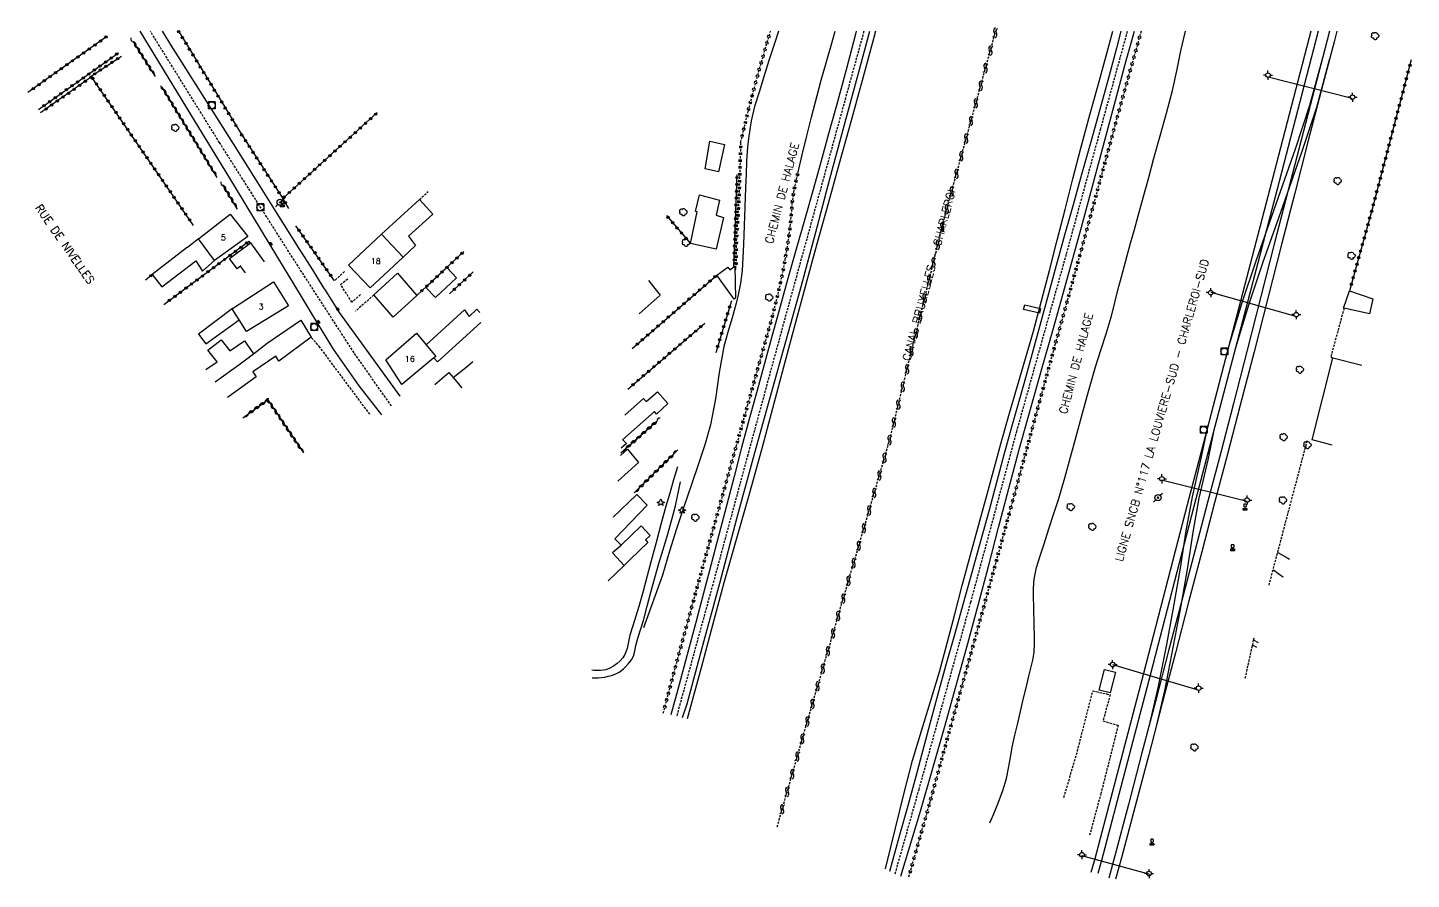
# Model space of a CAD drawing. Header units: millimetres. Extents: x 145999 to 147000, y 131011 to 132001.
# Drawn here: x 146697.4 to 147000, y 131814.7 to 132000.8 of the extents above; entities that cross this region are included whole.
import ezdxf
from ezdxf.enums import TextEntityAlignment as Align

# ---------------------------------------------------------------- set-up
doc = ezdxf.new("R2010")
doc.units = ezdxf.units.MM
doc.linetypes.add('DASHED', pattern=[0.75, 0.5, -0.25])
doc.layers.get('0').update_dxf_attribs({"linetype": 'CONTINUOUS'})
for name, color, linetype in [('W0001', 6, 'DASHED'), ('W0008', 7, 'CONTINUOUS'), ('W0014', 7, 'CONTINUOUS'), ('W0071', 7, 'CONTINUOUS'), ('W0101', 7, 'CONTINUOUS'), ('W0104', 1, 'CONTINUOUS'), ('W0105', 7, 'CONTINUOUS'), ('W0112', 1, 'DASHED'), ('W0211', 2, 'CONTINUOUS'), ('W0214', 2, 'CONTINUOUS'), ('W0220', 5, 'DASHED'), ('W0300', 7, 'CONTINUOUS'), ('W0303', 7, 'CONTINUOUS'), ('W0310', 3, 'CONTINUOUS'), ('W0322', 7, 'CONTINUOUS'), ('W0323', 7, 'CONTINUOUS'), ('W0401', 7, 'CONTINUOUS'), ('W0420', 7, 'CONTINUOUS'), ('W0438', 7, 'CONTINUOUS'), ('W0473', 7, 'CONTINUOUS'), ('W0500', 5, 'DASHED'), ('W0510', 5, 'CONTINUOUS'), ('W0610', 7, 'CONTINUOUS'), ('W0611', 7, 'CONTINUOUS'), ('W0700', 7, 'CONTINUOUS'), ('W0985', 4, 'CONTINUOUS'), ('W0989', 7, 'CONTINUOUS'), ('W0991', 7, 'CONTINUOUS')]:
    doc.layers.add(name, color=color, linetype=linetype)
doc.styles.get("Standard").update_dxf_attribs({"font": 'romans.shx', "width": 0.85})

# ---------------------------------------------------------------- blocks, each defined once
blk = doc.blocks.new('T401')
for p, q in [((-0.3, 0.3), (0, 0.3)), ((-0.3, -0.25), (-0.3, 0.3)), ((-0.3, 0.15), (0, 0.15)), ((-0.3, 0), (0, 0)), ((0, 0.3), (0, -0.25)), ((-0.3, -0.15), (0, -0.15)), ((-0.3, -0.25), (-0.3, -0.3)), ((-0.3, -0.3), (0, -0.3)), ((0, -0.3), (0, -0.25))]:
    blk.add_line(p, q)
blk = doc.blocks.new('T300')
for p, q in [((-0.8, 0.51), (-0.86, 0.34)), ((-0.86, 0.34), (-0.86, 0.17)), ((-0.86, 0.17), (-0.74, 0.06)), ((-0.69, 0.63), (-0.8, 0.51)), ((-0.8, -0.06), (-0.74, 0.06)), ((-0.74, 0.06), (-0.69, 0.11)), ((-0.57, 0.69), (-0.69, 0.63)), ((-0.46, 0.69), (-0.57, 0.69)), ((-0.29, 0.63), (-0.46, 0.69)), ((-0.29, 0.63), (-0.17, 0.74)), ((-0.23, 0.57), (-0.29, 0.63)), ((-0.17, 0.74), (-0.06, 0.8)), ((-0.06, 0.8), (0.06, 0.8)), ((0.06, 0.8), (0.23, 0.74)), ((0.23, 0.74), (0.34, 0.63)), ((0.34, 0.63), (0.4, 0.51)), ((0.46, 0.46), (0.34, 0.46)), ((0.4, 0.51), (0.4, 0.46)), ((0.57, 0.4), (0.46, 0.46)), ((0.57, 0.4), (0.69, 0.29)), ((0.69, 0.29), (0.74, 0.17)), ((0.74, 0.06), (0.69, -0.17)), ((0.74, 0.17), (0.74, 0.06)), ((-0.8, -0.17), (-0.8, -0.06)), ((-0.8, -0.23), (-0.8, -0.17)), ((-0.74, -0.34), (-0.8, -0.23)), ((-0.69, -0.4), (-0.74, -0.34)), ((-0.51, -0.46), (-0.69, -0.4)), ((-0.4, -0.46), (-0.51, -0.46)), ((-0.4, -0.46), (-0.34, -0.46)), ((-0.34, -0.46), (-0.34, -0.4)), ((-0.34, -0.51), (-0.34, -0.46)), ((-0.29, -0.63), (-0.34, -0.51)), ((-0.17, -0.74), (-0.29, -0.63)), ((-0.06, -0.8), (-0.17, -0.74)), ((0.06, -0.8), (-0.06, -0.8)), ((0.17, -0.74), (0.06, -0.8)), ((0.23, -0.69), (0.17, -0.74)), ((0.29, -0.46), (0.23, -0.46)), ((0.29, -0.63), (0.23, -0.69)), ((0.46, -0.4), (0.29, -0.46)), ((0.34, -0.51), (0.29, -0.63)), ((0.34, -0.51), (0.34, -0.46)), ((0.57, -0.34), (0.46, -0.4)), ((0.63, -0.29), (0.57, -0.34)), ((0.69, -0.17), (0.63, -0.29))]:
    blk.add_line(p, q)
blk = doc.blocks.new('T473')
for p, q in [((-0.166667, 0.166667), (0.166667, -0.166667)), ((-0.166667, -0.166667), (0.166667, 0.166667)), ((0.500001, 0.500001), (1.000002, 1.000002)), ((-1.000002, -1.000002), (-0.500001, -0.500001))]:
    blk.add_line(p, q)
blk.add_ellipse((0, 0), major_axis=(0.471405, 0.471405), ratio=1, start_param=5.4977871438, end_param=11.780972451)
blk = doc.blocks.new('T438')
for p, q in [((-0.4, 0.2), (0.4, 0.2)), ((-0.4, -0.2), (-0.4, 0.2)), ((0.15, 1.1), (-0.3, 1.1)), ((-0.3, 1.1), (-0.3, 0.5)), ((-0.3, 0.5), (0.15, 0.5)), ((0.3, 0.65), (0.3, 0.95)), ((0.4, 0.2), (0.4, -0.2))]:
    blk.add_line(p, q)
at = {"flags": 128}
for points in [[(-0.4, -0.2), (0.4, 0.2)], [(0.4, -0.2), (-0.4, -0.2)]]:
    blk.add_lwpolyline(points, dxfattribs=at)
for centre, major_axis, start_param, end_param in [((0.15, 0.95), (0.106, -0.106), 0.785398, 2.356194), ((0.15, 0.65), (0.106, 0.106), 3.926991, 5.497787)]:
    blk.add_ellipse(centre, major_axis=major_axis, ratio=1, start_param=start_param, end_param=end_param)
blk = doc.blocks.new('T420')
for p, q in [((0.75, 0.75), (-0.75, 0.75)), ((-0.75, 0.75), (-0.75, -0.75)), ((0.75, 0.75), (0.75, -0.75)), ((0.75, -0.75), (-0.75, -0.75))]:
    blk.add_line(p, q)
blk.add_ellipse((0, 0), major_axis=(-0.53, 0.53), ratio=1, start_param=3.926991, end_param=10.210176)
blk = doc.blocks.new('T303')
for p, q in [((-0.77, 0), (-0.28, 0.21)), ((-0.28, -0.21), (-0.77, 0)), ((-0.28, 0.21), (0, 0.83)), ((0, 0.83), (0.28, 0.21)), ((0.28, 0.21), (0.83, 0)), ((0.83, 0), (0.28, -0.21)), ((-0.49, -0.63), (-0.28, -0.21)), ((0, -0.35), (-0.49, -0.63)), ((0.56, -0.63), (0, -0.35)), ((0.28, -0.21), (0.56, -0.63))]:
    blk.add_line(p, q)
blk = doc.blocks.new('T610')
for p, q in [((-0.500001, 0), (-1.000002, 0)), ((0, 0.500001), (0, 1.000002)), ((0.500001, 0), (1.000002, 0)), ((0, -0.500001), (0, -1.000002))]:
    blk.add_line(p, q)
blk.add_ellipse((0, 0), major_axis=(-0.353554, 0.353554), ratio=1, start_param=3.926990817, end_param=10.2101761242)
blk = doc.blocks.new('t310o')
at = {"color": 0, "linetype": 'Continuous'}
for centre, start, end in [((-0.5, 0.38), 216.8699, 323.1304), ((0.5, -0.37), 36.8699, 143.1303)]:
    blk.add_arc(centre, 0.625, start, end, dxfattribs=at)
blk = doc.blocks.new('t323o')
at = {"color": 0, "linetype": 'Continuous'}
for radius in [0.25, 0.15]:
    blk.add_circle((0, 0), radius, dxfattribs=at)
blk = doc.blocks.new('t220o')
at = {"color": 0, "linetype": 'Continuous'}
for p, q in [((-0.25, 0.25), (0.25, 0.25)), ((-0.25, -0.25), (0.25, -0.25))]:
    blk.add_line(p, q, dxfattribs=at)
blk = doc.blocks.new('t322o')
at = {"color": 0, "linetype": 'Continuous'}
for radius in [0.25, 0.15]:
    blk.add_circle((0, 0), radius, dxfattribs=at)
blk = doc.blocks.new('t500o')
at = {"color": 0, "linetype": 'Continuous'}
for centre, start, end in [((-0.5, 0.625), 216.8699, 323.1301), ((0.5, -0.125), 36.8699, 143.1301), ((0.5, -0.625), 36.8699, 143.1301), ((-0.5, 0.125), 216.8699, 323.1301)]:
    blk.add_arc(centre, 0.625, start, end, dxfattribs=at)

msp = doc.modelspace()

# ---------------------------------------------------------------- linework, layer by layer
at = {"layer": 'W0001'}
for points in [[(146776.96, 131918.15), (146768.79, 131929.78), (146755.34, 131950.57), (146739.38, 131975.68), (146724.27, 132000)], [(146880.28, 132000), (146872.37, 131971.23), (146863.83, 131940.26), (146854.9, 131907.47), (146847.25, 131879.16), (146839.35, 131850.4)], [(146887.13, 131815.93), (146892.34, 131834.33), (146903.67, 131875.26), (146913.7, 131912.53), (146924.62, 131951.44), (146932.05, 131978.58), (146937.94, 132000)]]:
    msp.add_lwpolyline(points, dxfattribs=at)
at = {"layer": 'W0008'}
for points in [[(146721.92, 132000), (146725, 131995), (146733.2, 131981.64), (146741.36, 131968.25), (146744.94, 131962.36), (146748.51, 131956.46), (146752.07, 131950.57)], [(146742.43, 131975.41), (146735.66, 131986.13), (146728.89, 131996.84), (146726.91, 132000)], [(146878.61, 132000), (146878.45, 131999.4), (146876.39, 131991.61), (146874.3, 131983.83), (146872.58, 131977.6), (146870.84, 131971.38), (146869.1, 131965.16), (146867.29, 131958.77), (146865.48, 131952.37), (146863.68, 131945.97), (146861.98, 131939.89), (146860.29, 131933.82), (146858.62, 131927.74), (146856.92, 131921.52), (146855.23, 131915.29), (146853.56, 131909.07), (146851.89, 131902.7), (146850.23, 131896.33), (146848.57, 131889.96), (146846.89, 131883.6), (146845.2, 131877.23), (146843.51, 131870.87), (146841.55, 131863.52), (146839.59, 131856.17), (146838.05, 131850.69), (146838.05, 131850.69)], [(146840.65, 131850.11), (146841.63, 131853.09), (146844.96, 131865.32), (146848.76, 131879.45), (146852.53, 131893.58), (146856.36, 131907.7), (146859.78, 131919.97), (146863.24, 131932.23), (146866.65, 131944.5), (146869.77, 131956.11), (146872.85, 131967.74), (146875.96, 131979.36), (146879.08, 131990.85), (146881.59, 132000)], [(146936.51, 132000), (146935.53, 131996.3), (146933.86, 131990.06), (146931.89, 131982.95), (146929.89, 131975.84), (146927.89, 131968.73), (146926.02, 131962.1), (146924.15, 131955.46), (146922.3, 131948.81), (146920.64, 131942.68), (146918.99, 131936.55), (146917.33, 131930.42), (146915.75, 131924.78), (146914.15, 131919.15), (146912.57, 131913.52), (146910.92, 131907.48), (146909.3, 131901.44), (146907.67, 131895.4), (146905.8, 131888.58), (146903.92, 131881.77), (146902.02, 131874.95), (146900.1, 131868.11), (146898.16, 131861.26), (146896.26, 131854.41), (146894.71, 131848.68), (146893.19, 131842.95), (146891.65, 131837.22), (146889.89, 131830.81), (146888.11, 131824.4), (146885.87, 131816.44), (146885.87, 131816.44)], [(146888.39, 131815.43), (146888.39, 131815.43), (146892.67, 131829.6), (146895.34, 131839.01), (146898.05, 131848.42), (146900.72, 131857.84), (146903.02, 131866.23), (146905.29, 131874.64), (146907.54, 131883.05), (146909.76, 131891.58), (146911.97, 131900.11), (146914.23, 131908.63), (146916.69, 131917.47), (146919.22, 131926.28), (146921.72, 131935.11), (146923.85, 131942.74), (146925.97, 131950.38), (146928.07, 131958.02), (146930.48, 131966.98), (146932.87, 131975.95), (146935.29, 131984.91), (146937.67, 131993.64), (146939.43, 132000)], [(146762.08, 131944.18), (146759.75, 131947.89), (146756.81, 131952.56), (146752.02, 131960.17), (146747.22, 131967.79), (146742.43, 131975.41)], [(146752.07, 131950.57), (146754.53, 131946.51), (146756.99, 131942.45), (146759.45, 131938.4), (146761.82, 131934.48), (146764.2, 131930.57), (146769.88, 131922.53), (146774.79, 131916.23), (146774.79, 131916.23), (146774.79, 131916.23), (146774.79, 131916.23), (146774.79, 131916.23), (146774.79, 131916.23)]]:
    msp.add_lwpolyline(points, dxfattribs=at)
at = {"layer": 'W0014'}
msp.add_lwpolyline([(146778.9, 131920.31), (146778.9, 131920.31), (146778.9, 131920.31), (146778.9, 131920.31), (146778.9, 131920.31), (146765.62, 131938.55), (146765.62, 131938.55), (146765.62, 131938.55), (146762.68, 131943.22), (146762.08, 131944.18)], dxfattribs=at)
at = {"layer": 'W0071'}
for points in [[(146839.52, 131904.87), (146838.68, 131901.99), (146837.84, 131899.11), (146837.01, 131896.23), (146835.92, 131892.27), (146834.84, 131888.3), (146833.77, 131884.33), (146832.89, 131881), (146832.01, 131877.66), (146831.07, 131874.33), (146830.41, 131872.23), (146829.73, 131870.14), (146829.09, 131868.03), (146828.81, 131866.6), (146828.55, 131865.15), (146828.04, 131863.84), (146827.55, 131863.13), (146826.97, 131862.46), (146826.33, 131861.88), (146825.57, 131861.31), (146824.74, 131860.84), (146823.86, 131860.52), (146823.29, 131860.42), (146822.7, 131860.38), (146822.12, 131860.37), (146821.67, 131860.37), (146821.22, 131860.38), (146820.77, 131860.4)], [(146820.89, 131858.74), (146821.57, 131858.75), (146822.25, 131858.75), (146822.93, 131858.8), (146823.65, 131858.91), (146824.37, 131859.08), (146825.08, 131859.28), (146825.65, 131859.49), (146826.21, 131859.72), (146826.75, 131860), (146827.26, 131860.34), (146827.74, 131860.73), (146828.19, 131861.15), (146828.85, 131861.87), (146829.44, 131862.66), (146829.9, 131863.51), (146830.13, 131864.26), (146830.28, 131865.04), (146830.44, 131865.83), (146830.95, 131867.66), (146831.51, 131869.48), (146832.06, 131871.3), (146832.9, 131874.39), (146833.71, 131877.48), (146834.55, 131880.57), (146835.47, 131883.69), (146836.42, 131886.8), (146837.34, 131889.93), (146837.95, 131892.05), (146838.54, 131894.17), (146839.09, 131896.3), (146839.48, 131898.05), (146839.84, 131899.8), (146840.2, 131901.56)]]:
    msp.add_lwpolyline(points, dxfattribs=at)
at = {"layer": 'W0101'}
for points in [[(146745.56, 131955.18), (146738.26, 131949.91), (146734.82, 131954.67), (146741.72, 131960.02)], [(146741.72, 131960.02), (146745.56, 131955.18)], [(146754.43, 131940), (146745.29, 131934.45), (146743.66, 131937), (146742.12, 131939.4), (146742.2, 131939.45), (146751.21, 131945.24)], [(146751.21, 131945.24), (146754.43, 131940)], [(146775.78, 131928.23), (146782.42, 131934.03), (146784.54, 131931.48), (146786.65, 131928.95), (146786.27, 131928.64), (146779.27, 131922.81)], [(146779.27, 131922.81), (146775.78, 131928.23)], [(146786.5, 131922.8), (146789.56, 131925.49), (146790.49, 131924.38), (146792.4, 131922.09)], [(146825.29, 131886.1), (146825.38, 131886.01), (146827.85, 131883.31), (146827.9, 131883.26), (146824.38, 131879.94)]]:
    msp.add_lwpolyline(points, dxfattribs=at)
msp.add_lwpolyline([(146772.3, 131943.92), (146767.61, 131948.93), (146774.81, 131955.68), (146779.51, 131950.68)], close=True, dxfattribs=at)
at = {"layer": 'W0104'}
for points in [[(146848.46, 131969.3), (146845.56, 131969.94), (146846.6, 131975.98), (146849.79, 131975.27)], [(146847.98, 131952.42), (146842.34, 131953.63), (146843.83, 131960.57), (146843.43, 131960.65), (146844.36, 131964.24), (146848.69, 131963.12), (146847.99, 131959.86), (146849.57, 131959.34)], [(146851.9, 131941.48), (146848.14, 131946.75), (146850.54, 131948.47), (146850.94, 131947.91), (146851.87, 131948.57), (146852.04, 131948.7), (146852.2, 131941.69)], [(146782.52, 131942.31), (146777.35, 131937.52), (146773.14, 131942.39), (146778.3, 131947.18)], [(146791.21, 131946.14), (146786.61, 131941.82), (146784.5, 131944.06), (146789.1, 131948.39)], [(146986.47, 131943.3), (146991.59, 131941.58), (146990.85, 131938.25), (146985.28, 131939.49), (146985.2, 131939.51)], [(146931.76, 131856.04), (146932.87, 131860.59), (146935.28, 131860), (146934.17, 131855.45)]]:
    msp.add_lwpolyline(points, close=True, dxfattribs=at)
for points in [[(146774.81, 131955.68), (146783.08, 131963.24), (146786, 131960.04), (146780.72, 131955.22), (146782.27, 131953.21), (146779.51, 131950.68)], [(146734.82, 131954.67), (146732.38, 131952.78), (146732.35, 131952.82), (146724.67, 131946.88), (146726.76, 131944.17), (146734.19, 131949.88), (146734.19, 131949.88), (146735.67, 131947.62), (146735.76, 131947.69), (146738.26, 131949.91)], [(146745.04, 131947.25), (146743.99, 131948.68), (146744.07, 131948.75), (146743.22, 131948.12), (146741.55, 131950.39), (146746.11, 131953.72), (146746.16, 131953.77), (146749.18, 131949.65)], [(146833.17, 131945.55), (146835.77, 131942.33), (146831.18, 131938.3)], [(146742.2, 131939.45), (146734.8, 131933.84), (146736.41, 131931.73), (146743.66, 131937)], [(146749.81, 131931.87), (146757.14, 131936.89), (146759.39, 131933.18), (146752.36, 131927.92), (146751.7, 131929.01), (146746.68, 131925.57), (146747.39, 131924.53)], [(146784.54, 131931.48), (146792.96, 131939.18), (146793.98, 131937.71), (146795.68, 131939.27), (146796.34, 131938.55)], [(146796.5, 131936.4), (146787.07, 131927.78), (146786.27, 131928.64)], [(146736.36, 131926.13), (146738.83, 131927.8), (146738.83, 131927.81), (146736.83, 131930.34), (146739.74, 131932.63), (146741.64, 131930.21), (146744.86, 131932.38), (146746.8, 131929.5), (146749.81, 131931.87)], [(146738.45, 131923.42), (146743.89, 131927.38)], [(146743.89, 131927.38), (146746.8, 131929.5)], [(146790.49, 131924.38), (146793.6, 131926.82), (146793.6, 131926.83), (146794.79, 131927.83)], [(146982.68, 131909.58), (146978.28, 131910.77), (146982.82, 131928.68), (146989.2, 131927.07)], [(146747.39, 131924.53), (146741.12, 131919.97)], [(146828.03, 131916.16), (146832.13, 131919.79), (146832.71, 131919.13), (146835.12, 131921.26), (146837.4, 131918.69), (146834.96, 131916.37), (146834.49, 131916.9), (146827.52, 131910.74), (146827.57, 131910.78), (146828.35, 131909.96), (146827.24, 131908.91)], [(146827.07, 131907.34), (146828.61, 131908.71), (146831, 131905.76)], [(146831, 131905.76), (146826.46, 131901.75)], [(146825.46, 131893.82), (146830.65, 131898.78), (146832.88, 131896.45), (146825.85, 131889.14), (146827.09, 131887.84), (146827.19, 131887.75), (146831.59, 131891.95), (146833.58, 131889.87), (146832.52, 131888.87), (146833.07, 131888.3), (146829.18, 131884.58), (146827.85, 131883.31)], [(146825.29, 131886.1), (146827.19, 131887.75)]]:
    msp.add_lwpolyline(points, dxfattribs=at)
at = {"layer": 'W0105'}
msp.add_lwpolyline([(146918.91, 131939.46), (146918.67, 131938.43), (146915.21, 131939.23), (146915.45, 131940.27)], close=True, dxfattribs=at)
at = {"layer": 'W0112'}
for points in [[(146783.08, 131963.24), (146784.98, 131965)], [(146766.69, 131947.52), (146764.55, 131945.48)], [(146770.18, 131942.48), (146768.34, 131940.8), (146765.83, 131944.7), (146767.46, 131945.95)], [(146773.14, 131942.39), (146769.09, 131938.83)], [(146985.28, 131939.49), (146982.37, 131928.81), (146982.82, 131928.68)], [(146772.24, 131916.34), (146761.34, 131930.97), (146761.34, 131930.97), (146759.39, 131933.18)], [(146968.88, 131878.98), (146970.78, 131886.16), (146977.24, 131910.57)], [(146963.69, 131858.65), (146965.27, 131865.84), (146965.52, 131866.96), (146965.68, 131867.7)], [(146924.03, 131832.6), (146926.98, 131842.72), (146930.35, 131855.9), (146933.31, 131855.24), (146933.31, 131855.24), (146934.15, 131855.06), (146932.57, 131849.33), (146935.89, 131848.37), (146932.13, 131833.5), (146929.59, 131824.16)]]:
    msp.add_lwpolyline(points, dxfattribs=at)
at = {"layer": 'W0211'}
for points in [[(146861.58, 132000), (146860.72, 131997.32), (146859.52, 131993.59), (146858.36, 131989.84), (146857.37, 131986.73), (146856.4, 131983.6), (146855.64, 131980.43), (146855.32, 131978.53), (146855.08, 131976.61), (146854.87, 131974.68), (146854.65, 131971.73), (146854.52, 131968.78), (146854.4, 131965.82), (146854.24, 131961.69), (146854.12, 131957.55), (146853.93, 131953.42), (146853.81, 131950.59), (146853.66, 131947.76), (146853.33, 131944.96), (146853.04, 131943.5), (146852.7, 131942.04), (146852.34, 131940.58), (146851.47, 131937.42), (146850.53, 131934.28), (146849.66, 131931.13), (146848.62, 131925.45), (146847.84, 131919.71), (146846.77, 131914.05), (146845.5, 131909.65), (146844.04, 131905.3), (146842.57, 131900.95), (146840.95, 131896.12), (146839.32, 131891.3), (146837.76, 131886.45), (146836.27, 131881.2), (146832.08, 131869.7)], [(146907.83, 131827.05), (146908.67, 131829.02), (146909.7, 131831.55), (146910.65, 131834.12), (146911.45, 131836.72), (146911.94, 131839), (146912.33, 131841.31), (146912.74, 131843.62), (146913.31, 131846.22), (146913.92, 131848.82), (146914.53, 131851.42), (146915.14, 131853.99), (146915.75, 131856.56), (146916.36, 131859.14), (146916.79, 131860.86), (146917.23, 131862.59), (146917.53, 131864.32), (146917.62, 131866.17), (146917.57, 131868.04), (146917.51, 131869.9), (146917.49, 131871.39), (146917.47, 131872.88), (146917.45, 131874.36), (146917.41, 131876.34), (146917.38, 131878.32), (146917.5, 131880.27), (146918.04, 131882.87), (146918.85, 131885.43), (146919.69, 131887.99), (146920.74, 131891.31), (146921.84, 131894.62), (146922.91, 131897.95), (146924.22, 131902.44), (146925.46, 131906.95), (146926.7, 131911.47), (146928.1, 131916.54), (146929.49, 131921.62), (146930.94, 131926.68), (146932.08, 131930.31), (146933.24, 131933.93), (146934.33, 131937.57), (146934.92, 131939.78), (146935.49, 131942), (146936.06, 131944.22), (146936.63, 131946.38), (146937.2, 131948.55), (146937.78, 131950.71), (146938.61, 131953.71), (146939.46, 131956.7), (146940.3, 131959.7), (146941.44, 131963.89), (146942.57, 131968.09), (146943.7, 131972.29), (146945.07, 131977.2), (146946.46, 131982.11), (146947.76, 131987.04), (146948.73, 131991.38), (146949.62, 131995.75), (146950.64, 132000)], [(146969.83, 131882.34), (146970.84, 131881.6), (146971.85, 131880.86), (146971.94, 131880.79)], [(146966.57, 131866.39), (146965.52, 131866.96)]]:
    msp.add_lwpolyline(points, dxfattribs=at)
at = {"layer": 'W0214'}
for points in [[(146865.85, 131968.93), (146866.82, 131973.04), (146867.8, 131977.15), (146868.81, 131981.26), (146870.98, 131989.34), (146873.27, 131997.38), (146874.01, 132000)], [(146970.78, 131886.16), (146972.97, 131884.91), (146973.39, 131884.67)], [(146966.19, 131865.37), (146965.73, 131865.64), (146965.58, 131865.71), (146965.42, 131865.77), (146965.27, 131865.84)]]:
    msp.add_lwpolyline(points, dxfattribs=at)
at = {"layer": 'W0220'}
for points in [[(146853.34, 131975.73), (146854.18, 131979.17), (146855.02, 131982.61), (146855.89, 131986.04), (146857.47, 131991.82), (146859.14, 131997.56), (146859.88, 132000)], [(146940.91, 132000), (146938.65, 131991.99), (146936.01, 131982.51), (146933.16, 131972.05), (146930.34, 131961.58), (146927.5, 131951.11), (146924.83, 131941.41), (146922.13, 131931.71), (146919.46, 131922), (146916.99, 131912.9), (146914.53, 131903.79), (146912.06, 131894.69), (146909.52, 131885.36), (146906.96, 131876.04), (146904.39, 131866.71), (146901.87, 131857.6), (146899.35, 131848.49), (146896.83, 131839.38), (146894.7, 131831.56), (146889.98, 131814.97), (146889.98, 131814.97), (146889.98, 131814.97)], [(146853.34, 131975.73), (146853.2, 131971.26), (146853.06, 131966.78), (146852.88, 131962.3), (146852.69, 131959.27), (146852.48, 131956.24), (146852.33, 131953.21), (146852.34, 131951.73), (146852.36, 131950.26), (146852.28, 131948.78), (146852.24, 131948.45), (146852.19, 131948.12), (146852.15, 131947.79)], [(146836.41, 131851), (146836.41, 131851), (146839.54, 131862.76), (146842.96, 131875.3), (146846.42, 131887.83), (146849.88, 131900.35), (146852.37, 131909.29), (146854.87, 131918.22), (146857.34, 131927.15), (146858.78, 131932.27), (146860.22, 131937.39), (146861.52, 131942.54), (146862.08, 131945.08), (146862.62, 131947.63), (146863.11, 131950.19), (146863.51, 131952.58), (146863.88, 131954.97), (146864.2, 131957.37), (146864.44, 131959.86), (146864.64, 131962.36), (146864.96, 131964.85), (146865.23, 131966.21), (146865.54, 131967.57), (146865.85, 131968.93)]]:
    msp.add_lwpolyline(points, dxfattribs=at)
at = {"layer": 'W0310'}
for points in [[(146725.38, 131990.11), (146720.54, 131997.71)], [(146738.87, 131968.07), (146726.82, 131987.78)], [(146743.33, 131961.15), (146740.08, 131966.47)], [(146744.51, 131915.57), (146749.92, 131919.48), (146757.74, 131907.9)], [(146827.13, 131907.87), (146835.08, 131914.86)], [(146830.06, 131899.14), (146839.63, 131908.55)]]:
    msp.add_lwpolyline(points, dxfattribs=at)
at = {"layer": 'W0322'}
msp.add_lwpolyline([(146764.55, 131945.48), (146756.08, 131957.53)], dxfattribs=at)
at = {"layer": 'W0323'}
for points in [[(146730.39, 132000), (146731.47, 131998.29), (146743.73, 131978.15), (146743.72, 131978.16)], [(146714.77, 131998.88), (146697.43, 131986.63)], [(146699.78, 131982.9), (146717.26, 131995.27)], [(146733.7, 131957.57), (146711.42, 131990.04), (146711.31, 131990.2), (146717.92, 131994.59)], [(147000, 131993.8), (146991.36, 131960.83), (146986.47, 131943.3)], [(146711.42, 131990.04), (146700.24, 131982.16)], [(146754.57, 131961.31), (146753.2, 131963.5), (146773.89, 131982.23)], [(146743.72, 131978.16), (146753.2, 131963.5)], [(146851.87, 131948.57), (146852.59, 131968.74)], [(146837.09, 131959.79), (146842.34, 131953.63)], [(146727.23, 131940.31), (146745.82, 131954.12), (146746.11, 131953.72)], [(146792.81, 131951.86), (146782.52, 131942.31)], [(146723.17, 131945.74), (146724.67, 131946.88)], [(146789.65, 131942.61), (146794.86, 131947.42)], [(146829.61, 131930.69), (146848.14, 131946.75)], [(146851.35, 131941.15), (146847.88, 131929.73)], [(146828.64, 131921.83), (146845.53, 131936.24)]]:
    msp.add_lwpolyline(points, dxfattribs=at)
at = {"layer": 'W0500'}
msp.add_lwpolyline([(146861.32, 131826.16), (146868.17, 131850.08), (146885.76, 131910.06), (146898.11, 131960.04), (146909.1, 132000)], dxfattribs=at)
at = {"layer": 'W0510'}
for points in [[(146882.86, 132000), (146882.41, 131998.35), (146879.91, 131989.26), (146877.41, 131980.2), (146874.9, 131971.14), (146872.4, 131962.08), (146869.95, 131953.26), (146867.51, 131944.44), (146865.09, 131935.6), (146862.69, 131926.59), (146860.32, 131917.57), (146857.9, 131908.56), (146855.18, 131898.87), (146852.4, 131889.2), (146849.68, 131879.51), (146847.16, 131870.23), (146844.69, 131860.94), (146841.64, 131849.8), (146841.64, 131849.8)], [(146884.98, 131817), (146884.98, 131817), (146887.22, 131825.93), (146889.02, 131833.31), (146890.94, 131840.66), (146892.86, 131847.14), (146894.87, 131853.59), (146896.8, 131860.06), (146898.51, 131866.35), (146900.15, 131872.65), (146901.8, 131878.95), (146903.59, 131885.6), (146905.4, 131892.25), (146907.23, 131898.9), (146908.85, 131904.8), (146910.47, 131910.69), (146912.13, 131916.58), (146913.87, 131922.56), (146915.64, 131928.54), (146917.36, 131934.52), (146919.15, 131941.13), (146920.87, 131947.76), (146922.59, 131954.39), (146924.31, 131961.08), (146926.01, 131967.77), (146927.75, 131974.45), (146929.71, 131981.74), (146931.71, 131989.01), (146933.72, 131996.28), (146934.75, 132000)]]:
    msp.add_lwpolyline(points, dxfattribs=at)
at = {"layer": 'W0611'}
for points in [[(146968.41, 131990.15), (146987.03, 131985.42)], [(146974.53, 131937.76), (146956.23, 131942.93)], [(146945.39, 131901.97), (146964.1, 131897.32)], [(146953.18, 131856.13), (146934.7, 131861.6)], [(146927.85, 131819.93), (146942.84, 131815.85)]]:
    msp.add_lwpolyline(points, dxfattribs=at)
at = {"layer": 'W0700'}
for points in [[(146978.05, 132000), (146969.08, 131965.6), (146960.08, 131931.25), (146959.36, 131928.49), (146955.25, 131912.83), (146950.99, 131896.57), (146941.44, 131859.71), (146930.76, 131819.23), (146929.93, 131816.19)], [(146979.63, 132000), (146970.56, 131965.21), (146960.84, 131928.11), (146952.47, 131896.19), (146942.92, 131859.32), (146932.24, 131818.84), (146931.42, 131815.98)], [(146982.12, 132000), (146981.62, 131998.09), (146980.66, 131994.4), (146978.83, 131987.42), (146975.91, 131976.21), (146973.01, 131964.99), (146970.11, 131953.77), (146967.11, 131942.08), (146964.12, 131930.37), (146961.11, 131918.68), (146958.32, 131908.01), (146955.51, 131897.34), (146952.71, 131886.68), (146949.82, 131875.65), (146946.93, 131864.63), (146944.05, 131853.6), (146942.61, 131848.14), (146941.09, 131842.34), (146938.13, 131831.08), (146935.17, 131819.82), (146933.83, 131814.95)], [(146983.71, 132000), (146983.1, 131997.7), (146980.31, 131987.03), (146977.39, 131975.82), (146974.49, 131964.61), (146971.59, 131953.39), (146968.59, 131941.7), (146965.6, 131929.99), (146962.59, 131918.29), (146959.8, 131907.62), (146956.99, 131896.95), (146954.19, 131886.29), (146951.3, 131875.27), (146948.41, 131864.24), (146945.52, 131853.21), (146942.57, 131841.95), (146939.61, 131830.69), (146936.65, 131819.43), (146935.33, 131814.72)], [(146980.66, 131994.4), (146977.76, 131983.83), (146974.62, 131974.26), (146970.38, 131962.2), (146965.99, 131949.81), (146962.9, 131940.66), (146960.08, 131931.25)], [(146982.13, 131993.99), (146979.23, 131983.39), (146976.07, 131973.76), (146971.83, 131961.69), (146967.44, 131949.31), (146964.36, 131940.2), (146961.55, 131930.81)], [(146955.25, 131912.83), (146954.04, 131907.03), (146952.06, 131898.28), (146950.7, 131890.83), (146949.48, 131882.69), (146947.88, 131873.61), (146946.45, 131866.04), (146944.6, 131856.58), (146942.61, 131848.14)], [(146956.75, 131912.52), (146955.54, 131906.7), (146953.56, 131897.98), (146952.21, 131890.58), (146950.99, 131882.44), (146949.39, 131873.34), (146947.95, 131865.75), (146946.1, 131856.26), (146944.1, 131847.79)]]:
    msp.add_lwpolyline(points, dxfattribs=at)

# ---------------------------------------------------------------- block references
at = {"layer": 'W0220'}
for p, rotation in [((146859.12, 131997.48), 73.79685439091953), ((146859.55, 131998.91), 73.13382545948718), ((146940.12, 131997.2), 254.2768314703099), ((146940.52, 131998.64), 254.2768314703099), ((146858.28, 131994.59), 73.79685439091953), ((146858.7, 131996.04), 73.79685439091953), ((146939.3, 131994.31), 254.2768314703099), ((146939.71, 131995.75), 254.2768314703099), ((146857.44, 131991.71), 74.71884654272472), ((146857.86, 131993.15), 73.79685439091953), ((146938.49, 131991.42), 254.422310119719), ((146938.9, 131992.86), 254.2768314703099), ((146856.65, 131988.82), 74.71884654272472), ((146857.05, 131990.27), 74.71884654272472), ((146937.69, 131988.53), 254.422310119719), ((146938.09, 131989.98), 254.422310119719), ((146855.86, 131985.93), 75.70863932026464), ((146856.26, 131987.37), 74.71884654272472), ((146936.88, 131985.64), 254.422310119719), ((146937.28, 131987.09), 254.422310119719), ((146854.76, 131981.56), 76.24242266948936), ((146855.12, 131983.02), 75.70863932026464), ((146855.49, 131984.47), 75.70863932026464), ((146936.08, 131982.75), 254.422310119719), ((146936.48, 131984.2), 254.422310119719), ((146854.05, 131978.65), 76.2424226691439), ((146854.41, 131980.1), 76.24242266948936), ((146935.29, 131979.86), 254.7731498756522), ((146935.68, 131981.3), 254.7731498756522), ((146853.69, 131977.19), 76.2424226691439), ((146934.1, 131975.51), 254.7731498756522), ((146934.5, 131976.96), 254.7731498756522), ((146934.89, 131978.41), 254.7731498756522), ((146853.26, 131973.25), 268.2480296435684), ((146853.31, 131974.75), 268.2480296435684), ((146933.32, 131972.62), 254.7731498756522), ((146933.71, 131974.07), 254.7731498756522), ((146853.17, 131970.26), 268.2348557518722), ((146853.21, 131971.75), 268.2480296435684), ((146932.54, 131969.72), 254.9283724747347), ((146932.93, 131971.17), 254.9283724747347), ((146853.08, 131967.26), 268.2348557518722), ((146853.12, 131968.76), 268.2348557518722), ((146865.47, 131967.28), 77.1902673014557), ((146865.8, 131968.74), 77.1902673014557), ((146931.75, 131966.83), 254.9283724747347), ((146932.14, 131968.27), 254.9283724747347), ((146852.96, 131964.26), 267.6593044599222), ((146853.02, 131965.76), 267.6593044599222), ((146864.89, 131964.34), 82.72161208040086), ((146865.15, 131965.81), 78.73043371621478), ((146930.97, 131963.93), 254.9283724747347), ((146931.36, 131965.38), 254.9283724747347), ((146852.81, 131961.26), 266.4095295720636), ((146852.9, 131962.76), 267.6593044599222), ((146864.56, 131961.35), 85.51896562842555), ((146864.7, 131962.85), 82.72161208040086), ((146930.19, 131961.03), 254.8282946990432), ((146930.58, 131962.48), 254.9283724747347), ((146852.62, 131958.27), 266.0314285353788), ((146852.72, 131959.77), 266.4095295720636), ((146864.3, 131958.37), 84.52824214791148), ((146864.44, 131959.86), 84.52824214791148), ((146929.41, 131958.14), 254.8282946990432), ((146929.8, 131959.59), 254.8282946990432), ((146852.43, 131955.28), 267.241346936146), ((146852.51, 131956.77), 266.0314285353788), ((146863.94, 131955.39), 82.28175314843854), ((146864.14, 131956.87), 82.28175314843854), ((146928.62, 131955.24), 254.8282946990432), ((146929.02, 131956.69), 254.8282946990432), ((146852.33, 131952.28), 270.1548530816913), ((146852.36, 131953.78), 267.241346936146), ((146863.49, 131952.42), 80.31576822441657), ((146863.72, 131953.9), 81.30422187762015), ((146927.84, 131952.35), 254.8282946990432), ((146928.23, 131953.79), 254.8282946990432), ((146852.3, 131949.28), 267.048421552558), ((146852.35, 131950.78), 270.7355135212946), ((146862.97, 131949.47), 79.20335634368979), ((146863.24, 131950.94), 80.31576822441657), ((146927.05, 131949.45), 254.5776494813951), ((146927.44, 131950.9), 254.5776494813951), ((146862.39, 131946.52), 78.15549487697632), ((146862.69, 131947.99), 79.20335634368979), ((146926.25, 131946.56), 254.5776494813951), ((146926.65, 131948.01), 254.5776494813951), ((146861.75, 131943.59), 77.38772295233335), ((146862.08, 131945.06), 77.38772295233335), ((146925.05, 131942.22), 254.5776494813951), ((146925.45, 131943.67), 254.5776494813951), ((146925.85, 131945.12), 254.5776494813951), ((146860.68, 131939.22), 75.86695995517013), ((146861.05, 131940.68), 75.86695995517013), ((146861.41, 131942.13), 75.86695995517013), ((146924.25, 131939.33), 254.4838101488793), ((146924.65, 131940.78), 254.4838101488793), ((146859.92, 131936.32), 74.32411780937629), ((146860.31, 131937.77), 75.86695995517013), ((146923.45, 131936.44), 254.4838101488793), ((146923.85, 131937.89), 254.4838101488793), ((146859.11, 131933.43), 74.32411780937629), ((146859.51, 131934.88), 74.32411780937629), ((146922.65, 131933.55), 254.4838101488793), ((146923.05, 131935), 254.4838101488793), ((146858.3, 131930.54), 74.24856033575666), ((146858.7, 131931.99), 74.24856033575666), ((146921.84, 131930.66), 254.5886236444471), ((146922.24, 131932.11), 254.4838101488793), ((146857.48, 131927.66), 74.24856033575666), ((146857.89, 131929.1), 74.24856033575666), ((146921.05, 131927.77), 254.5886236444471), ((146921.45, 131929.21), 254.5886236444471), ((146856.68, 131924.77), 74.54004924295833), ((146857.08, 131926.21), 74.54004924295833), ((146920.25, 131924.88), 254.5886236444471), ((146920.65, 131926.32), 254.5886236444471), ((146855.88, 131921.88), 74.54004924295833), ((146856.28, 131923.32), 74.54004924295833), ((146919.45, 131921.98), 254.805619979217), ((146919.85, 131923.43), 254.5886236444471), ((146855.08, 131918.98), 74.54004924295833), ((146855.48, 131920.43), 74.54004924295833), ((146918.67, 131919.09), 254.805619979217), ((146919.06, 131920.54), 254.805619979217), ((146854.27, 131916.09), 74.39321164535824), ((146854.68, 131917.54), 74.39321164535824), ((146917.88, 131916.19), 254.805619979217), ((146918.27, 131917.64), 254.805619979217), ((146853.47, 131913.2), 74.39321164535824), ((146853.87, 131914.65), 74.39321164535824), ((146917.09, 131913.3), 254.805619979217), ((146917.49, 131914.75), 254.805619979217), ((146852.26, 131908.87), 74.43653069768813), ((146852.66, 131910.32), 74.39321164535824), ((146853.06, 131911.76), 74.39321164535824), ((146915.92, 131908.95), 254.8940609696511), ((146916.31, 131910.4), 254.8940609696511), ((146916.7, 131911.85), 254.8940609696511), ((146851.45, 131905.98), 74.43653069768813), ((146851.85, 131907.43), 74.43653069768813), ((146915.14, 131906.06), 254.8940609696511), ((146915.53, 131907.51), 254.8940609696511), ((146850.65, 131903.09), 74.43653069768813), ((146851.05, 131904.54), 74.43653069768813), ((146914.36, 131903.16), 254.8423891554933), ((146914.75, 131904.61), 254.8940609696511), ((146849.84, 131900.2), 74.52214627489481), ((146850.24, 131901.65), 74.43653069768813), ((146913.57, 131900.27), 254.8423891554933), ((146913.96, 131901.71), 254.8423891554933), ((146849.04, 131897.31), 74.52214627489481), ((146849.44, 131898.75), 74.52214627489481), ((146912.79, 131897.37), 254.8423891554933), ((146913.18, 131898.82), 254.8423891554933), ((146848.24, 131894.42), 74.52214627489481), ((146848.64, 131895.86), 74.52214627489481), ((146912, 131894.47), 254.7277313847837), ((146912.4, 131895.92), 254.8423891554933), ((146847.44, 131891.53), 74.52214627489481), ((146847.84, 131892.97), 74.52214627489481), ((146911.21, 131891.58), 254.7277313847837), ((146911.61, 131893.03), 254.7277313847837), ((146846.64, 131888.64), 74.52214627489481), ((146847.04, 131890.08), 74.52214627489481), ((146910.42, 131888.69), 254.7277313847837), ((146910.82, 131890.13), 254.7277313847837), ((146845.84, 131885.74), 74.58633901685964), ((146846.24, 131887.19), 74.58633901685964), ((146909.63, 131885.79), 254.7277313847837), ((146910.03, 131887.24), 254.7277313847837), ((146845.04, 131882.85), 74.58633901685964), ((146845.44, 131884.3), 74.58633901685964), ((146908.84, 131882.9), 254.6674525082867), ((146909.24, 131884.35), 254.6674525082867), ((146844.25, 131879.96), 74.58633901685964), ((146844.65, 131881.41), 74.58633901685964), ((146908.05, 131880.01), 254.6674525082867), ((146908.44, 131881.45), 254.6674525082867), ((146843.05, 131875.62), 74.58633901685964), ((146843.45, 131877.07), 74.58633901685964), ((146843.85, 131878.51), 74.58633901685964), ((146906.86, 131875.67), 254.6243200464602), ((146907.25, 131877.11), 254.6674525082867), ((146907.65, 131878.56), 254.6674525082867), ((146842.26, 131872.73), 74.73714750745917), ((146842.65, 131874.17), 74.73714750745917), ((146906.06, 131872.77), 254.6243200464602), ((146906.46, 131874.22), 254.6243200464602), ((146841.47, 131869.83), 74.73714750745917), ((146841.87, 131871.28), 74.73714750745917), ((146905.27, 131869.88), 254.6243200464602), ((146905.66, 131871.33), 254.6243200464602), ((146840.68, 131866.94), 74.73714750745917), ((146841.08, 131868.39), 74.73714750745917), ((146904.47, 131866.99), 254.6243200464602), ((146904.87, 131868.43), 254.6243200464602), ((146839.89, 131864.04), 74.73714750745917), ((146840.29, 131865.49), 74.73714750745917), ((146903.67, 131864.1), 254.5391551357501), ((146904.07, 131865.54), 254.5391551357501), ((146839.11, 131861.15), 75.07728563118427), ((146839.5, 131862.6), 75.07728563118427), ((146902.87, 131861.21), 254.5391551357501), ((146903.27, 131862.65), 254.5391551357501), ((146838.34, 131858.25), 75.07728563118427), ((146838.72, 131859.7), 75.07728563118427), ((146902.07, 131858.31), 254.5391551357501), ((146902.47, 131859.76), 254.5391551357501), ((146837.57, 131855.35), 75.07728563118427), ((146837.95, 131856.8), 75.07728563118427), ((146901.27, 131855.42), 254.4966512812557), ((146901.67, 131856.87), 254.4966512812557), ((146836.79, 131852.45), 75.07728563118427), ((146837.18, 131853.9), 75.07728563118427), ((146900.47, 131852.53), 254.4966512812557), ((146900.87, 131853.98), 254.4966512812557), ((146899.67, 131849.64), 254.4966512812557), ((146900.07, 131851.09), 254.4966512812557), ((146898.87, 131846.75), 254.5832785173872), ((146899.27, 131848.2), 254.5832785173872), ((146897.67, 131842.41), 254.5832785173872), ((146898.07, 131843.86), 254.5832785173872), ((146898.47, 131845.3), 254.5832785173872), ((146896.87, 131839.52), 254.5832785173872), ((146897.27, 131840.97), 254.5832785173872), ((146896.08, 131836.62), 254.7603775316394), ((146896.48, 131838.07), 254.7603775316394), ((146895.3, 131833.73), 254.7603775316394), ((146895.69, 131835.18), 254.7603775316394), ((146894.5, 131830.84), 254.0957179433187), ((146894.9, 131832.28), 254.7603775316394), ((146893.68, 131827.95), 254.0957179433187), ((146894.09, 131829.4), 254.0957179433187), ((146892.85, 131825.07), 254.0957179433187), ((146893.27, 131826.51), 254.0957179433187), ((146892.03, 131822.18), 254.0957179433187), ((146892.44, 131823.63), 254.0957179433187), ((146891.21, 131819.3), 254.0957179433187), ((146891.62, 131820.74), 254.0957179433187), ((146890.39, 131816.41), 254.0957179433187), ((146890.8, 131817.86), 254.0957179433187)]:
    msp.add_blockref('t220o', p, dxfattribs=dict(at, rotation=rotation))
at = {"layer": 'W0300'}
for p in [(146992.12, 131998.97), (146729.75, 131978.89), (146983.93, 131967.29), (146840.86, 131960.46), (146841.42, 131953.78), (146986.96, 131950.94), (146859.62, 131941.83), (146975.67, 131926.07), (146972.12, 131911.3), (146977.33, 131909.58), (146971.97, 131897.52), (146843.47, 131893.73), (146925.57, 131896.04), (146930.28, 131891.72), (146952.61, 131843.54)]:
    msp.add_blockref('T300', p, dxfattribs=at)
at = {"layer": 'W0303'}
for p in [(146835.85, 131897.03), (146840.52, 131895.37)]:
    msp.add_blockref('T303', p, dxfattribs=at)
at = {"layer": 'W0310'}
for p, rotation in [((146720.55, 131997.71), 122.4502225114562), ((146721.35, 131996.44), 122.4502225114562), ((146722.16, 131995.17), 122.4502225114562), ((146722.96, 131993.91), 122.4502225114562), ((146723.77, 131992.64), 122.4502225114562), ((146724.57, 131991.38), 122.4502225114562), ((146727.13, 131987.27), 121.4524923907061), ((146727.91, 131985.99), 121.4524923907061), ((146728.7, 131984.71), 121.4524923907061), ((146729.48, 131983.43), 121.4524923907061), ((146730.26, 131982.15), 121.4524923907061), ((146731.04, 131980.87), 121.4524923907061), ((146731.83, 131979.59), 121.4524923907061), ((146732.61, 131978.31), 121.4524923907061), ((146733.39, 131977.03), 121.4524923907061), ((146734.17, 131975.75), 121.4524923907061), ((146734.96, 131974.47), 121.4524923907061), ((146735.74, 131973.19), 121.4524923907061), ((146736.52, 131971.91), 121.4524923907061), ((146737.3, 131970.63), 121.4524923907061), ((146738.09, 131969.35), 121.4524923907061), ((146740.21, 131966.27), 121.3420034185956), ((146740.99, 131964.99), 121.3420034185956), ((146741.77, 131963.71), 121.3420034185956), ((146742.55, 131962.43), 121.3420034185956), ((146748.15, 131918.21), 35.88892591862147), ((146749.37, 131919.09), 35.88892591862147), ((146750.38, 131918.8), 304.016757066096), ((146751.22, 131917.56), 304.016757066096), ((146745.72, 131916.45), 35.88892591862147), ((146746.94, 131917.33), 35.88892591862147), ((146752.06, 131916.32), 304.016757066096), ((146752.9, 131915.07), 304.016757066096), ((146835.02, 131914.8), 41.28785688594404), ((146753.74, 131913.83), 304.016757066096), ((146754.57, 131912.59), 304.016757066096), ((146755.41, 131911.34), 304.016757066096), ((146831.64, 131911.83), 41.28785688594404), ((146832.76, 131912.82), 41.28785688594404), ((146833.89, 131913.81), 41.28785688594404), ((146756.25, 131910.1), 304.016757066096), ((146757.09, 131908.86), 304.016757066096), ((146828.26, 131908.86), 41.28785688594404), ((146829.38, 131909.85), 41.28785688594404), ((146830.51, 131910.84), 41.28785688594404), ((146836.48, 131905.45), 44.54410707044966), ((146837.55, 131906.5), 44.54410707044966), ((146838.62, 131907.56), 44.54410707044966), ((146833.27, 131902.29), 44.54410707044966), ((146834.34, 131903.35), 44.54410707044966), ((146835.41, 131904.4), 44.54410707044966), ((146831.13, 131900.19), 44.54410707044966), ((146832.2, 131901.24), 44.54410707044966)]:
    msp.add_blockref('t310o', p, dxfattribs=dict(at, rotation=rotation))
at = {"layer": 'W0322', "rotation": 125.1274762359522}
for p in [(146756.79, 131956.53), (146757.65, 131955.3), (146758.51, 131954.07), (146759.38, 131952.84), (146760.24, 131951.62), (146761.1, 131950.39), (146761.96, 131949.16), (146762.83, 131947.94), (146763.69, 131946.71)]:
    msp.add_blockref('t322o', p, dxfattribs=at)
at = {"layer": 'W0323'}
for p, rotation in [((146730.45, 131999.91), 302.0749094512473), ((146712.13, 131997.01), 215.2230170028847), ((146713.36, 131997.88), 215.2230170028847), ((146714.58, 131998.74), 215.2230170028847), ((146731.25, 131998.64), 302.0749094512473), ((146732.03, 131997.36), 301.3347408112538), ((146707.23, 131993.55), 215.2230170028847), ((146708.46, 131994.42), 215.2230170028847), ((146709.68, 131995.28), 215.2230170028847), ((146710.91, 131996.15), 215.2230170028847), ((146715.69, 131994.16), 35.29398066081207), ((146716.92, 131995.03), 35.29398066081207), ((146717.08, 131994.03), 33.5999861915376), ((146732.81, 131996.08), 301.3347408112538), ((146733.59, 131994.8), 301.3347408112538), ((146703.56, 131990.95), 215.2230170028847), ((146704.78, 131991.82), 215.2230170028847), ((146706.01, 131992.69), 215.2230170028847), ((146710.8, 131990.7), 35.29398066081207), ((146712.02, 131991.56), 35.29398066081207), ((146712.08, 131990.71), 33.5999861915376), ((146713.25, 131992.43), 35.29398066081207), ((146713.33, 131991.54), 33.5999861915376), ((146714.47, 131993.3), 35.29398066081207), ((146714.58, 131992.37), 33.5999861915376), ((146715.83, 131993.2), 33.5999861915376), ((146734.37, 131993.51), 301.3347408112538), ((146735.15, 131992.23), 301.3347408112538), ((146735.93, 131990.95), 301.3347408112538), ((146999.3, 131991.11), 255.3203912502773), ((146999.68, 131992.56), 255.3203912502773), ((146699.88, 131988.36), 215.2230170028847), ((146701.1, 131989.22), 215.2230170028847), ((146702.33, 131990.09), 215.2230170028847), ((146707.12, 131988.1), 35.29398066081207), ((146708.35, 131988.96), 35.29398066081207), ((146708.82, 131988.21), 215.1562359922941), ((146709.57, 131989.83), 35.29398066081207), ((146710.05, 131989.07), 215.1562359922941), ((146711.28, 131989.94), 215.1562359922941), ((146711.63, 131989.73), 124.4625807291788), ((146712.48, 131988.49), 124.4625807291788), ((146736.71, 131989.67), 301.3347408112538), ((146737.49, 131988.39), 301.3347408112538), ((146998.54, 131988.21), 255.3203912502773), ((146998.92, 131989.66), 255.3203912502773), ((146698.65, 131987.49), 215.2230170028847), ((146702.23, 131984.63), 35.29398066081207), ((146703.45, 131985.5), 35.29398066081207), ((146703.92, 131984.75), 215.1562359922941), ((146704.68, 131986.36), 35.29398066081207), ((146705.14, 131985.62), 215.1562359922941), ((146705.9, 131987.23), 35.29398066081207), ((146706.37, 131986.48), 215.1562359922941), ((146707.6, 131987.35), 215.1562359922941), ((146713.33, 131987.25), 124.4625807291788), ((146714.18, 131986.02), 124.4625807291788), ((146715.02, 131984.78), 124.4625807291788), ((146738.27, 131987.11), 301.3347408112538), ((146739.05, 131985.83), 301.3347408112538), ((146739.83, 131984.55), 301.3347408112538), ((146997.78, 131985.31), 255.3203912502773), ((146998.16, 131986.76), 255.3203912502773), ((146701, 131983.76), 35.29398066081207), ((146701.47, 131983.03), 215.1562359922941), ((146702.69, 131983.89), 215.1562359922941), ((146715.87, 131983.54), 124.4625807291788), ((146716.72, 131982.31), 124.4625807291788), ((146740.61, 131983.26), 301.3347408112538), ((146741.39, 131981.98), 301.3347408112538), ((146773.52, 131981.9), 42.16037846937141), ((146997.02, 131982.41), 255.3203912502773), ((146997.4, 131983.86), 255.3203912502773), ((146717.57, 131981.07), 124.4625807291788), ((146718.42, 131979.83), 124.4625807291788), ((146719.27, 131978.6), 124.4625807291788), ((146742.17, 131980.7), 301.3347408112538), ((146742.95, 131979.42), 301.3347408112538), ((146770.19, 131978.88), 42.16037846937141), ((146771.3, 131979.89), 42.16037846937141), ((146772.41, 131980.89), 42.16037846937141), ((146996.26, 131979.5), 255.3203912502773), ((146996.64, 131980.96), 255.3203912502773), ((146720.12, 131977.36), 124.4625807291788), ((146720.97, 131976.12), 124.4625807291788), ((146744.24, 131977.36), 302.8653711273805), ((146745.06, 131976.1), 302.8653711273805), ((146766.85, 131975.86), 42.16037846937141), ((146767.96, 131976.87), 42.16037846937141), ((146769.07, 131977.87), 42.16037846937141), ((146995.5, 131976.6), 255.3203912502773), ((146995.88, 131978.05), 255.3203912502773), ((146721.81, 131974.89), 124.4625807291788), ((146722.66, 131973.65), 124.4625807291788), ((146723.51, 131972.41), 124.4625807291788), ((146745.87, 131974.84), 302.8653711273805), ((146746.68, 131973.58), 302.8653711273805), ((146763.51, 131972.84), 42.16037846937141), ((146764.63, 131973.85), 42.16037846937141), ((146765.74, 131974.85), 42.16037846937141), ((146994.74, 131973.7), 255.3203912502773), ((146995.12, 131975.15), 255.3203912502773), ((146724.36, 131971.18), 124.4625807291788), ((146725.21, 131969.94), 124.4625807291788), ((146747.5, 131972.32), 302.8653711273805), ((146748.31, 131971.06), 302.8653711273805), ((146749.13, 131969.8), 302.8653711273805), ((146760.18, 131969.82), 42.16037846937141), ((146761.29, 131970.83), 42.16037846937141), ((146762.4, 131971.83), 42.16037846937141), ((146993.98, 131970.8), 255.3203912502773), ((146994.36, 131972.25), 255.3203912502773), ((146726.06, 131968.7), 124.4625807291788), ((146726.91, 131967.47), 124.4625807291788), ((146749.94, 131968.54), 302.8653711273805), ((146750.75, 131967.28), 302.8653711273805), ((146756.84, 131966.8), 42.16037846937141), ((146757.96, 131967.81), 42.16037846937141), ((146759.07, 131968.81), 42.16037846937141), ((146852.51, 131966.56), 87.94141971837598), ((146852.57, 131968.06), 87.94141971837598), ((146992.83, 131966.44), 255.3203912502773), ((146993.22, 131967.9), 255.3203912502773), ((146993.6, 131969.35), 255.3203912502773), ((146727.76, 131966.23), 124.4625807291788), ((146728.61, 131964.99), 124.4625807291788), ((146729.45, 131963.76), 124.4625807291788), ((146751.57, 131966.02), 302.8653711273805), ((146752.38, 131964.76), 302.8653711273805), ((146753.51, 131963.78), 42.16037846937141), ((146754.62, 131964.79), 42.16037846937141), ((146755.73, 131965.79), 42.16037846937141), ((146852.41, 131963.56), 87.94141971837598), ((146852.46, 131965.06), 87.94141971837598), ((146992.07, 131963.54), 255.3203912502773), ((146992.45, 131964.99), 255.3203912502773), ((146730.3, 131962.52), 124.4625807291788), ((146731.15, 131961.28), 124.4625807291788), ((146753.77, 131962.58), 122.113630403688), ((146852.3, 131960.56), 87.94141971837598), ((146852.35, 131962.06), 87.94141971837598), ((146991.31, 131960.64), 254.4071185263331), ((146991.69, 131962.09), 255.3203912502773), ((146732, 131960.05), 124.4625807291788), ((146732.85, 131958.81), 124.4625807291788), ((146837.47, 131959.33), 310.4910902847577), ((146838.45, 131958.19), 310.4910902847577), ((146852.19, 131957.56), 87.94141971837598), ((146852.24, 131959.06), 87.94141971837598), ((146990.51, 131957.75), 254.4071185263331), ((146990.91, 131959.2), 254.4071185263331), ((146839.42, 131957.05), 310.4910902847577), ((146840.4, 131955.91), 310.4910902847577), ((146841.37, 131954.77), 310.4910902847577), ((146852.08, 131954.57), 87.94141971837598), ((146852.14, 131956.07), 87.94141971837598), ((146989.7, 131954.86), 254.4071185263331), ((146990.1, 131956.31), 254.4071185263331), ((146742.88, 131951.94), 36.60662079950398), ((146744.09, 131952.83), 36.60662079950398), ((146745.29, 131953.73), 36.60662079950398), ((146792.41, 131951.49), 222.841702324496), ((146851.97, 131951.57), 87.94141971837598), ((146852.03, 131953.07), 87.94141971837598), ((146988.89, 131951.97), 254.4071185263331), ((146989.3, 131953.42), 254.4071185263331), ((146738.07, 131948.36), 36.60662079950398), ((146739.27, 131949.26), 36.60662079950398), ((146740.47, 131950.15), 36.60662079950398), ((146741.68, 131951.04), 36.60662079950398), ((146789.12, 131948.43), 222.841702324496), ((146790.21, 131949.45), 222.841702324496), ((146791.31, 131950.47), 222.841702324496), ((146851.92, 131950.07), 87.94141971837598), ((146988.09, 131949.08), 254.4071185263331), ((146988.49, 131950.53), 254.4071185263331), ((146724.36, 131946.64), 37.20257364475864), ((146734.45, 131945.68), 36.60662079950398), ((146735.66, 131946.57), 36.60662079950398), ((146736.86, 131947.47), 36.60662079950398), ((146785.82, 131945.37), 222.841702324496), ((146786.92, 131946.39), 222.841702324496), ((146788.02, 131947.41), 222.841702324496), ((146792.96, 131945.66), 42.72052290545997), ((146794.06, 131946.68), 42.72052290545997), ((146846.61, 131945.43), 40.9179626808945), ((146847.74, 131946.41), 40.9179626808945), ((146987.28, 131946.19), 254.4071185263331), ((146987.68, 131947.64), 254.4071185263331), ((146730.84, 131942.99), 36.60662079950398), ((146732.04, 131943.89), 36.60662079950398), ((146733.25, 131944.78), 36.60662079950398), ((146783.62, 131943.33), 222.841702324496), ((146784.72, 131944.35), 222.841702324496), ((146790.75, 131943.62), 42.72052290545997), ((146791.85, 131944.64), 42.72052290545997), ((146843.21, 131942.48), 40.9179626808945), ((146844.34, 131943.46), 40.9179626808945), ((146845.47, 131944.44), 40.9179626808945), ((146986.88, 131944.75), 254.4071185263331), ((146728.43, 131941.21), 36.60662079950398), ((146729.64, 131942.1), 36.60662079950398), ((146839.81, 131939.53), 40.9179626808945), ((146840.94, 131940.51), 40.9179626808945), ((146842.07, 131941.5), 40.9179626808945), ((146850.93, 131939.77), 253.0708897963412), ((146836.41, 131936.58), 40.9179626808945), ((146837.54, 131937.57), 40.9179626808945), ((146838.67, 131938.55), 40.9179626808945), ((146850.06, 131936.9), 253.0708897963412), ((146850.5, 131938.34), 253.0708897963412), ((146833.01, 131933.64), 40.9179626808945), ((146834.14, 131934.62), 40.9179626808945), ((146835.27, 131935.6), 40.9179626808945), ((146842.34, 131933.52), 40.47424698807846), ((146843.48, 131934.49), 40.47424698807846), ((146844.62, 131935.46), 40.47424698807846), ((146849.19, 131934.03), 253.0708897963412), ((146849.62, 131935.47), 253.0708897963412), ((146830.74, 131931.67), 40.9179626808945), ((146831.87, 131932.65), 40.9179626808945), ((146838.91, 131930.6), 40.47424698807846), ((146840.05, 131931.57), 40.47424698807846), ((146841.2, 131932.54), 40.47424698807846), ((146848.31, 131931.16), 253.0708897963412), ((146848.75, 131932.6), 253.0708897963412), ((146835.49, 131927.67), 40.47424698807846), ((146836.63, 131928.65), 40.47424698807846), ((146837.77, 131929.62), 40.47424698807846), ((146832.07, 131924.75), 40.47424698807846), ((146833.21, 131925.73), 40.47424698807846), ((146834.35, 131926.7), 40.47424698807846), ((146829.79, 131922.81), 40.47424698807846), ((146830.93, 131923.78), 40.47424698807846)]:
    msp.add_blockref('t323o', p, dxfattribs=dict(at, rotation=rotation))
at = {"layer": 'W0401'}
for p, rotation in [((146750.45, 131953.44), 211.1733471931971), ((146765.35, 131939.35), 32.14851561280011), ((146760.94, 131936.41), 211.1995887799882)]:
    msp.add_blockref('T401', p, dxfattribs=dict(at, rotation=rotation))
at = {"layer": 'W0420'}
for p in [(146737.66, 131983.82), (146748.3, 131961.53), (146760.07, 131935.38), (146959.1, 131930.04), (146954.58, 131912.94)]:
    msp.add_blockref('T420', p, dxfattribs=at)
at = {"layer": 'W0438'}
for p in [(146753.13, 131961.89), (146963.64, 131895.57), (146960.93, 131886.72), (146943.32, 131822.37)]:
    msp.add_blockref('T438', p, dxfattribs=at)
at = {"layer": 'W0473'}
for p in [(146752.63, 131962.65), (146944.61, 131898.12)]:
    msp.add_blockref('T473', p, dxfattribs=at)
at = {"layer": 'W0500'}
for p, rotation in [((146909.02, 131999.7), 74.6142744175928), ((146907.96, 131995.84), 74.6142744175928), ((146906.9, 131991.98), 74.6142744175928), ((146905.84, 131988.13), 74.6142744175928), ((146904.78, 131984.27), 74.6142744175928), ((146903.71, 131980.41), 74.6142744175928), ((146902.65, 131976.56), 74.6142744175928), ((146901.59, 131972.7), 74.6142744175928), ((146900.53, 131968.84), 74.6142744175928), ((146899.47, 131964.99), 74.6142744175928), ((146898.41, 131961.13), 74.6142744175928), ((146897.42, 131957.25), 76.11600000857645), ((146896.46, 131953.37), 76.11600000857645), ((146895.5, 131949.49), 76.11600000857645), ((146894.54, 131945.61), 76.11600000857645), ((146893.58, 131941.72), 76.11600000857645), ((146892.62, 131937.84), 76.11600000857645), ((146891.66, 131933.96), 76.11600000857645), ((146890.7, 131930.07), 76.11600000857645), ((146889.74, 131926.19), 76.11600000857645), ((146888.78, 131922.31), 76.11600000857645), ((146887.82, 131918.42), 76.11600000857645), ((146886.86, 131914.54), 76.11600000857645), ((146885.9, 131910.66), 76.11600000857645), ((146884.8, 131906.81), 73.65939238501579), ((146883.68, 131902.97), 73.65939238501579), ((146882.55, 131899.14), 73.65939238501579), ((146881.43, 131895.3), 73.65939238501579), ((146880.3, 131891.46), 73.65939238501579), ((146879.17, 131887.62), 73.65939238501579), ((146878.05, 131883.78), 73.65939238501579), ((146876.92, 131879.94), 73.65939238501579), ((146875.8, 131876.1), 73.65939238501579), ((146874.67, 131872.27), 73.65939238501579), ((146873.55, 131868.43), 73.65939238501579), ((146872.42, 131864.59), 73.65939238501579), ((146871.3, 131860.75), 73.65939238501579), ((146870.17, 131856.91), 73.65939238501579), ((146869.05, 131853.07), 73.65939238501579), ((146867.93, 131849.23), 74.03098648626641), ((146866.83, 131845.39), 74.03098648626641), ((146865.73, 131841.54), 74.03098648626641), ((146864.63, 131837.7), 74.03098648626641), ((146863.52, 131833.85), 74.03098648626641), ((146862.42, 131830.01), 74.03098648626641)]:
    msp.add_blockref('t500o', p, dxfattribs=dict(at, rotation=rotation))
at = {"layer": 'W0610'}
for p in [(146968.65, 131990.43), (146987.13, 131985.59), (146956.14, 131942.9), (146974.84, 131938.1), (146945.46, 131902.23), (146964.09, 131897.58), (146934.69, 131861.64), (146953.48, 131856.49), (146927.98, 131820.09), (146942.65, 131815.97)]:
    msp.add_blockref('T610', p, dxfattribs=at)

# ---------------------------------------------------------------- texts
at = {"layer": 'W0985'}
msp.add_text('CANAL BRUXELLES - CHARLEROI', height=1.75, rotation=75.1077, dxfattribs=at).set_placement((146894.52, 131946.72), align=Align.MIDDLE_CENTER)
at = {"layer": 'W0989'}
for s, rotation, p in [('CHEMIN DE HALAGE', 75.1943, (146859.47, 131953.66)), ('RUE DE NIVELLES', 304.9562, (146699.7, 131961.94)), ('LIGNE SNCB N°117 LA LOUVIERE-SUD - CHARLEROI-SUD', 73.96, (146935.98, 131884.24)), ('CHEMIN DE HALAGE', 75.1943, (146923.77, 131916.46))]:
    msp.add_text(s, height=1.75, rotation=rotation, dxfattribs=at).set_placement(p, align=Align.MIDDLE_LEFT)
at = {"layer": 'W0991'}
for s, p in [('5', (146740.23, 131954.96)), ('18', (146773.56, 131949.8)), ('3', (146748.49, 131939.85)), ('16', (146781, 131928.42))]:
    msp.add_text(s, height=1.25, dxfattribs=at).set_placement(p, align=Align.MIDDLE_CENTER)

doc.saveas('drawing.dxf')
